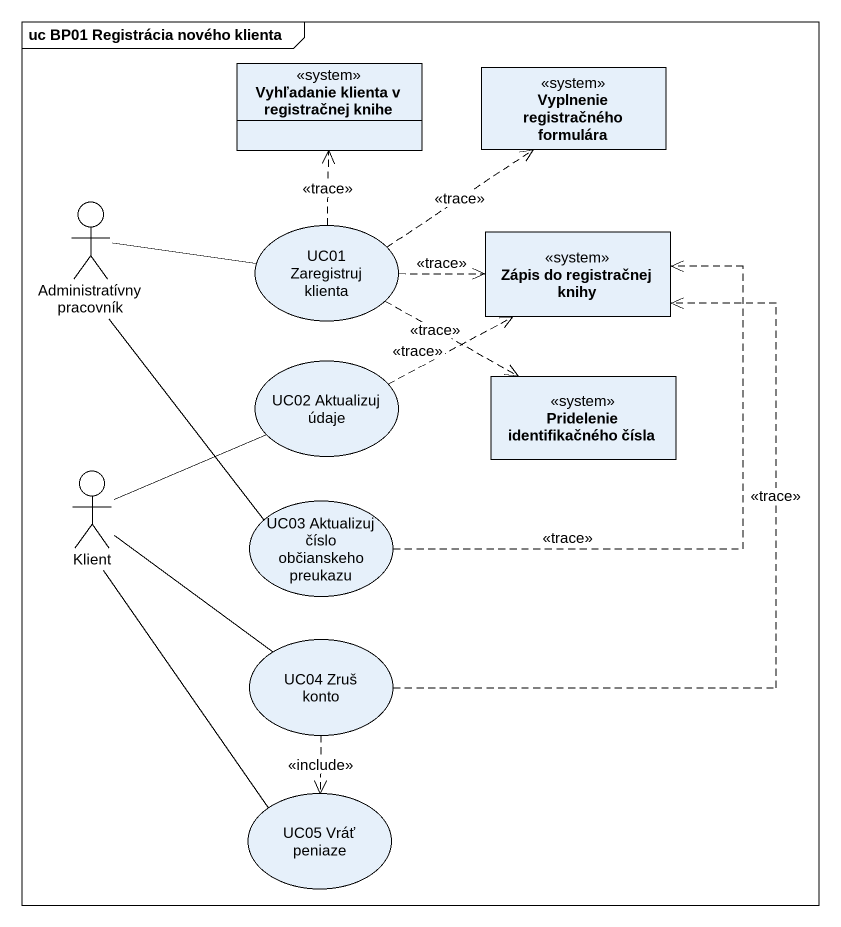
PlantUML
@startuml
mainframe uc BP01 Registrácia nového klienta
allowmixing
hide circle
hide empty members
class "Vyhľadanie klienta v registračnej knihe" as Vyhľadanie_klienta_v <<system>>
class "Vyplnenie registračného formulára" as Vyplnenie_registračného <<system>>
actor "Administratívny pracovník" as Administratívny_pracovník
usecase "UC01 Zaregistruj klienta" as UC01_Zaregistruj_klienta
class "Zápis do registračnej knihy" as Zápis_do_registračnej_knihy <<system>>
usecase "UC02 Aktualizuj údaje" as UC02_Aktualizuj_údaje
class "Pridelenie identifikačného čísla" as Pridelenie_identifikačného <<system>>
actor Klient
usecase "UC03 Aktualizuj číslo občianskeho preukazu" as UC03_Aktualizuj_číslo
usecase "UC04 Zruš konto" as UC04_Zruš_konto
usecase "UC05 Vráť peniaze" as UC05_Vráť_peniaze
Administratívny_pracovník -right- UC01_Zaregistruj_klienta
Administratívny_pracovník -- UC03_Aktualizuj_číslo
UC01_Zaregistruj_klienta .up.> Vyhľadanie_klienta_v : <<trace>>
UC01_Zaregistruj_klienta .up.> Vyplnenie_registračného : <<trace>>
UC01_Zaregistruj_klienta .right.> Zápis_do_registračnej_knihy : <<trace>>
UC01_Zaregistruj_klienta .right.> Pridelenie_identifikačného : <<trace>>
UC02_Aktualizuj_údaje .right.> Zápis_do_registračnej_knihy : <<trace>>
Klient -right- UC02_Aktualizuj_údaje
Klient -- UC04_Zruš_konto
Klient -- UC05_Vráť_peniaze
UC03_Aktualizuj_číslo .up.> Zápis_do_registračnej_knihy : <<trace>>
UC04_Zruš_konto .up.> Zápis_do_registračnej_knihy : <<trace>>
UC04_Zruš_konto ..> UC05_Vráť_peniaze : <<include>>
@enduml
